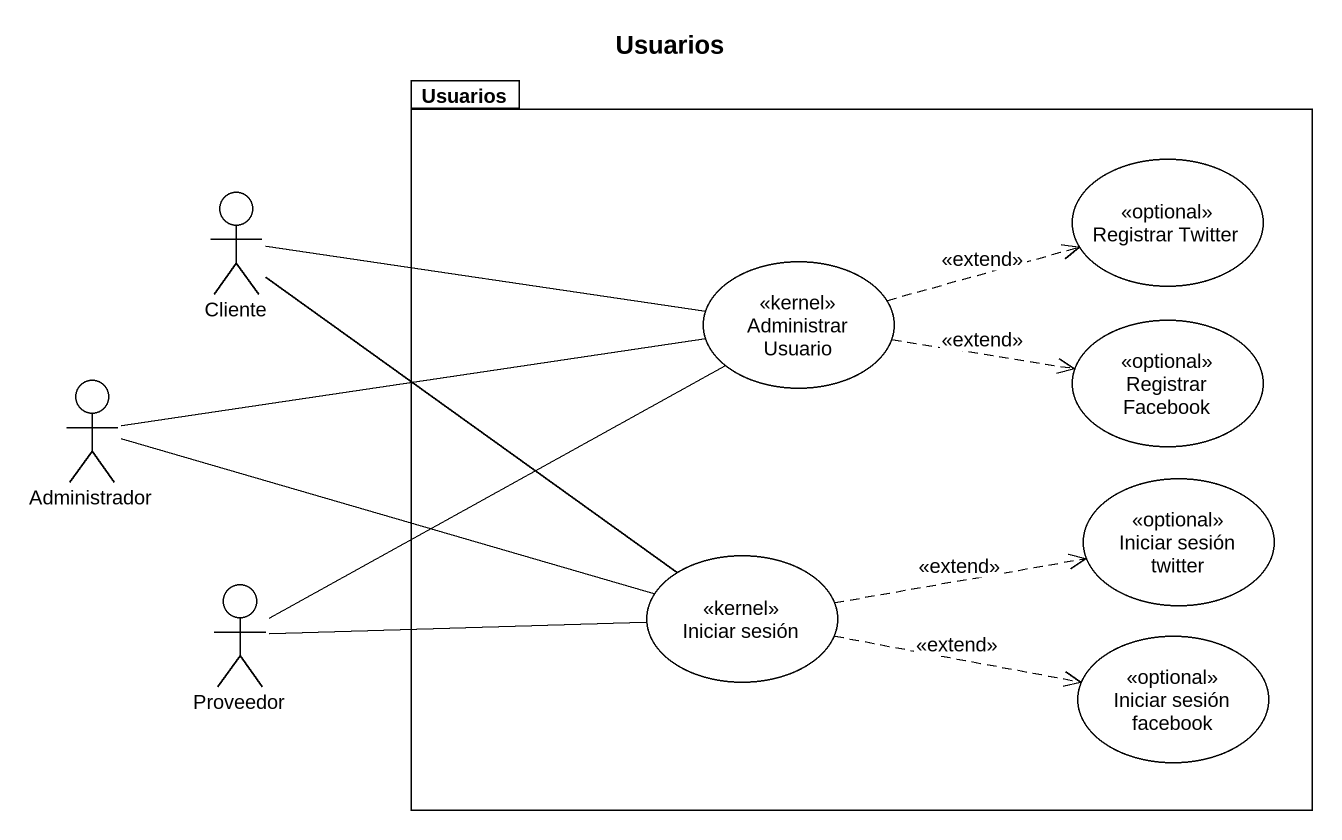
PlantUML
@startuml
title Usuarios
package Usuarios {
  usecase "Registrar Twitter" as Registrar_Twitter <<optional>>
  usecase "Administrar Usuario" as Administrar_Usuario <<kernel>>
  usecase "Registrar Facebook" as Registrar_Facebook <<optional>>
  usecase "Iniciar sesión twitter" as Iniciar_sesión_twitter <<optional>>
  usecase "Iniciar sesión" as Iniciar_sesión <<kernel>>
  usecase "Iniciar sesión facebook" as Iniciar_sesión_facebook <<optional>>
}
actor Cliente
actor Administrador
actor Proveedor
Cliente -right- Administrar_Usuario
Cliente -- Iniciar_sesión
Administrar_Usuario .right.> Registrar_Twitter : <<extend>>
Administrar_Usuario .right.> Registrar_Facebook : <<extend>>
Administrador -right- Administrar_Usuario
Administrador -right- Iniciar_sesión
Proveedor -up- Administrar_Usuario
Proveedor -right- Iniciar_sesión
Iniciar_sesión .right.> Iniciar_sesión_twitter : <<extend>>
Iniciar_sesión .right.> Iniciar_sesión_facebook : <<extend>>
@enduml
